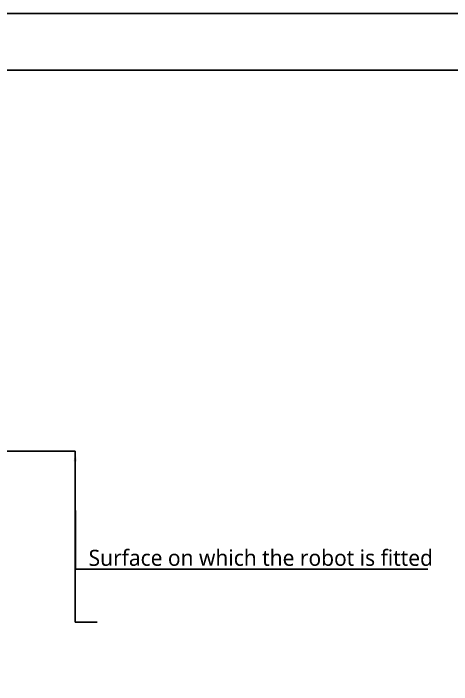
# Model space of a CAD drawing. Header units: millimetres. Extents: x 0 to 4378, y 0 to 2376.
# Drawn here: x 4086.6 to 4195.7, y 252.8 to 420 of the extents above; entities that cross this region are included whole.
import ezdxf
from ezdxf.enums import TextEntityAlignment as Align

# ---------------------------------------------------------------- set-up
doc = ezdxf.new("R2010")
doc.units = ezdxf.units.MM
doc.header["$LTSCALE"] = 0.2
doc.layers.add('05_Section Line', color=3, linetype='Continuous')
doc.layers.add('12_Before Rev.Num.', color=5, linetype='Continuous')
doc.styles.add('Rainbow-4.0 Style', font='malgunsl.ttf')
doc.dimstyles.new('Rainbow-4.0 Style', dxfattribs={"dimtxt": 3.5, "dimasz": 2.5, "dimexe": 1, "dimexo": 1, "dimgap": 1, "dimtad": 1, "dimdsep": 46, "dimtxsty": 'Rainbow-4.0 Style', "dimcen": 0, "dimclrd": 251, "dimclre": 251, "dimclrt": 7, "dimazin": 3, "dimtp": 0.1, "dimtm": 0.1, "dimtfac": 0.61, "dimtmove": 0, "dimatfit": 3, "dimfxl": 1, "dimlwd": -1, "dimlwe": -1, "dimarcsym": 1})

# ---------------------------------------------------------------- blocks, each defined once
blk = doc.blocks.new('A$C5c51ae111123')
blk.add_lwpolyline([(0, 0), (594, 0), (594, 420), (0, 420)], close=True)
at = {"layer": '05_Section Line', "linetype": 'Continuous'}
blk.add_lwpolyline([(579.86, 14.14), (579.86, 405.9), (14.14, 405.9), (14.14, 14.14)], close=True, dxfattribs=at)
at = {"linetype": 'Continuous', "style": 'Rainbow-4.0 Style'}
for tag, p in [('PART_NAME', (525.41, 77.26)), ('DRAWING_NO', (515.51, 64.88)), ('REV', (567.48, 64.88)), ('제도', (542.73, 52.41)), ('DATE_1', (567.48, 52.41)), ('SCALE', (480.86, 48.79)), ('MATERIAL', (510.56, 48.79)), ('검도', (542.73, 42.51)), ('DATE_2', (567.48, 42.51)), ('승인', (542.73, 32.61)), ('DATE_3', (567.48, 32.61)), ('REFERENCE', (510.56, 28.99)), ('PAGE', (542.73, 22.81))]:
    blk.add_attdef(tag, text='', height=3.54, dxfattribs=at).set_placement(p, align=Align.MIDDLE_CENTER)

msp = doc.modelspace()

# ---------------------------------------------------------------- linework, layer by layer
at = {"layer": '12_Before Rev.Num.'}
msp.add_line((3893.723, 310.928), (4101.955, 310.928), dxfattribs=at)

# ---------------------------------------------------------------- block references
msp.add_blockref('A$C5c51ae111123', (3784, 0))

# ---------------------------------------------------------------- texts
at = {"insert": (4105.284, 282.33), "char_height": 4, "attachment_point": 7, "style": 'Rainbow-4.0 Style'}
msp.add_mtext('Surface on which the robot is fitted', dxfattribs=at)

# ---------------------------------------------------------------- leaders
msp.add_leader([(4101.955, 310.928), (4101.955, 268.346), (4107.417, 268.346)], dimstyle='Rainbow-4.0 Style', override={"dimgap": 0.8, "dimtad": 1})
at = {"annotation_type": 0, "has_hookline": 1, "hookline_direction": 0, "text_width": 84.454}
msp.add_leader([(4101.955, 310.928), (4101.984, 281.53), (4104.484, 281.53)], dimstyle='Rainbow-4.0 Style', override={"dimgap": 0.8, "dimtad": 1}, dxfattribs=at)

doc.saveas('drawing.dxf')
